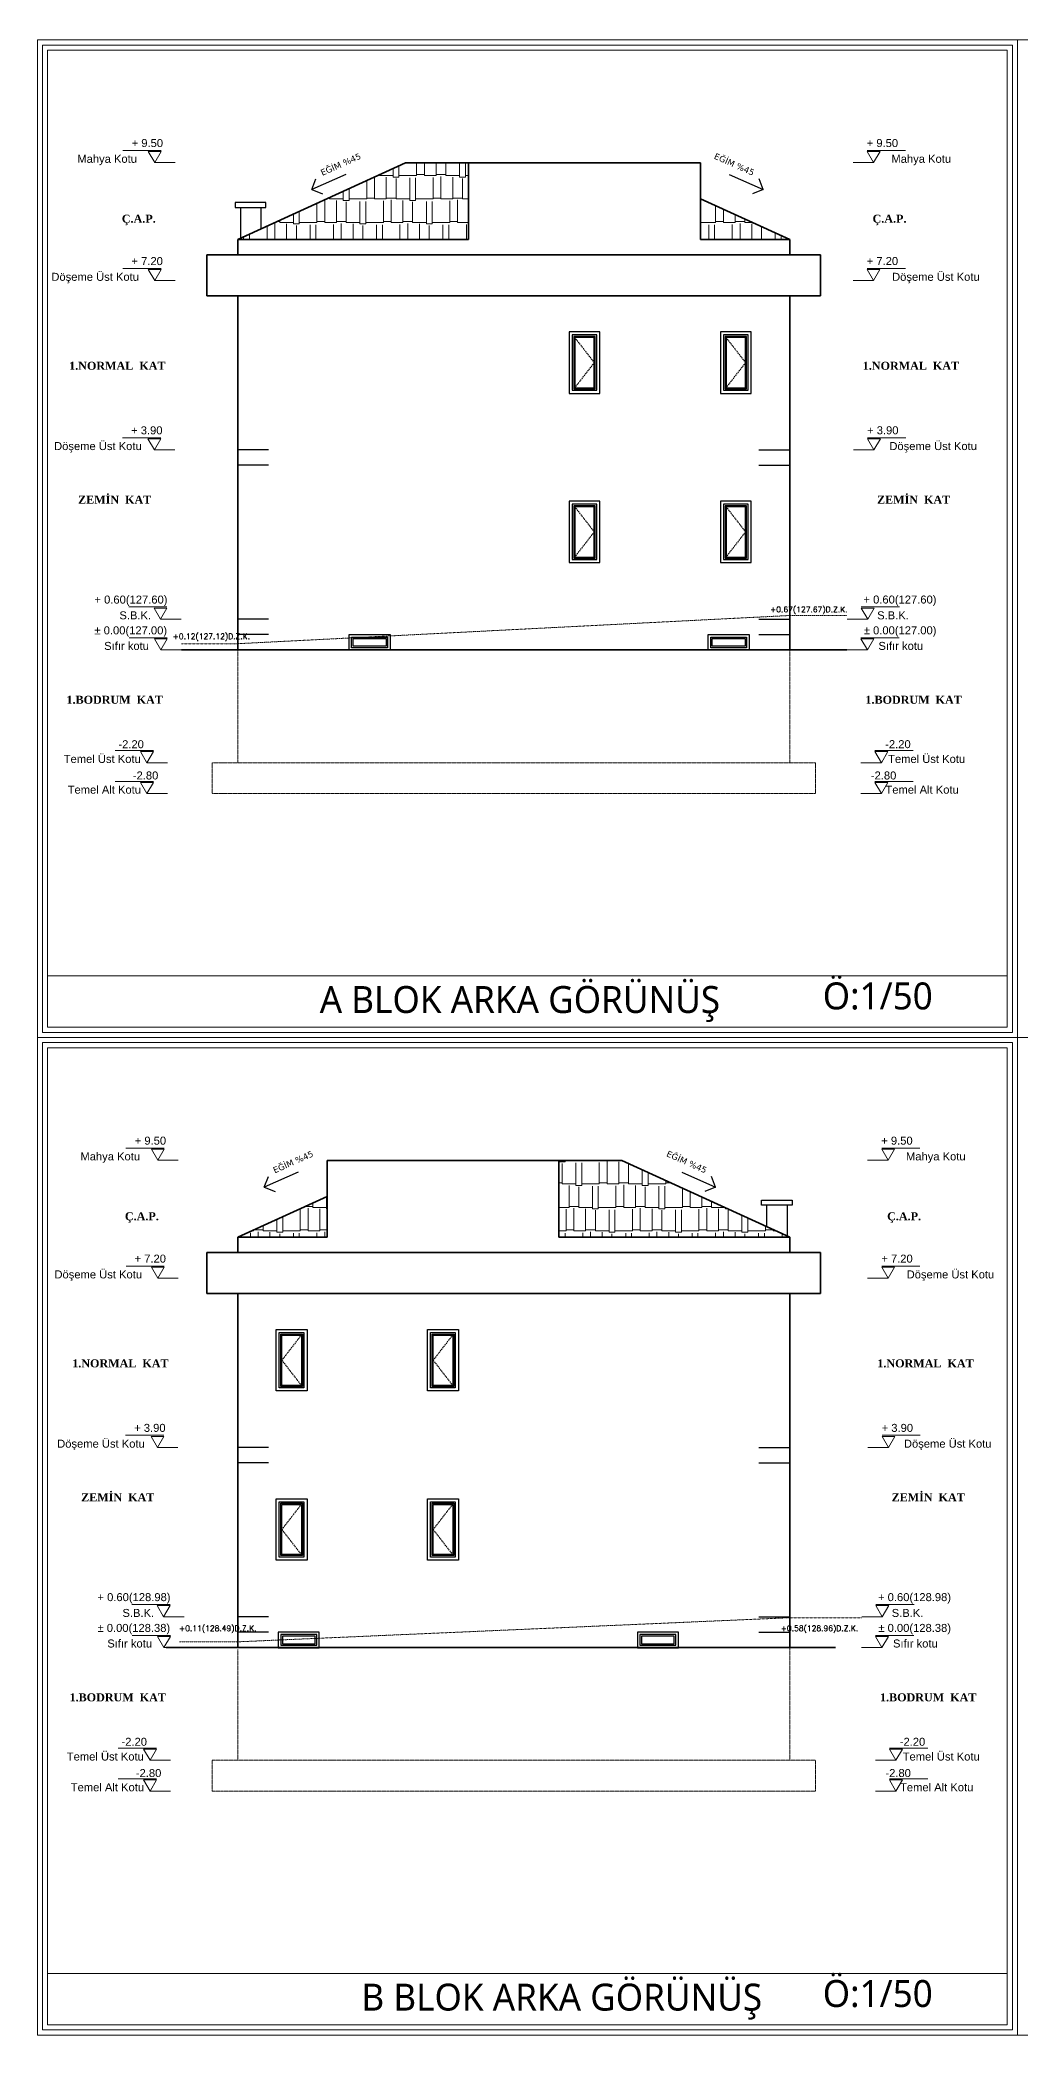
# Model space of a CAD drawing. Header units: millimetres. Extents: x 14753 to 45183, y 5640 to 19518.
# Drawn here: x 33676 to 35587, y 15623 to 19513 of the extents above; entities that cross this region are included whole.
import ezdxf

# ---------------------------------------------------------------- set-up
doc = ezdxf.new("R2010")
doc.units = ezdxf.units.MM
for name, pattern in [('ACAD_ISO02W100', [15, 12, -3]), ('DASHDOT2', [0.5, 0.25, -0.125, 0, -0.125]), ('DASHED2', [0.375, 0.25, -0.125]), ('HIDDEN', [0.375, 0.25, -0.125])]:
    doc.linetypes.add(name, pattern=pattern)
for name, color, linetype, lineweight in [('A Antet', 35, 'Continuous', 18), ('CERCEVE', 66, 'Continuous', 0), ('Görüneyen', 250, 'HIDDEN', 0), ('k görünüşön', 65, 'Continuous', 35), ('k ic olcu', 254, 'Continuous', 18), ('k kot', 31, 'Continuous', 20), ('k pencere', 4, 'Continuous', 25), ('k tarama', 252, 'Continuous', 9), ('kesiklii çizgi', 244, 'ACAD_ISO02W100', 5), ('YAZI', 1, 'Continuous', 0)]:
    doc.layers.add(name, color=color, linetype=linetype, lineweight=lineweight)
doc.layers.add('pencere', color=2, linetype='Continuous')
doc.layers.add('YAzı', color=7, linetype='Continuous')
doc.styles.add('OLCU', font='romans.shx')
doc.styles.get("Standard").update_dxf_attribs({"font": 'arial.ttf'})

# ---------------------------------------------------------------- blocks, each defined once
blk = doc.blocks.new('kot1')
for p, q in [((578801, 90015.5), (578761, 90015.5)), ((578788.5, 90039.1), (578863, 90039.1))]:
    blk.add_line(p, q)
blk.add_lwpolyline([(578813.5, 90037.1), (578788.5, 90037.1), (578801, 90015.5)], close=True)
blk = doc.blocks.new('H')
at = {"layer": 'YAZI', "xscale": -1}
for p in [(971405.6, 4462718.1), (971405.6, 4462488.2), (971404.9, 4462158.2), (971417, 4461828.2), (971417.6, 4461768.2), (971390.5, 4461548.2), (971390.5, 4461488.2)]:
    blk.add_blockref('kot1', p, dxfattribs=at)
at = {"layer": 'YAZI'}
for s, p in [('+ 9.50', (392559.6, 4552764, 574.2)), ('Mahya Kotu', (392453.7, 4552733.3, 574.2)), ('+ 7.20', (392559.3, 4552533.9, 574.2)), ('Döşeme Üst Kotu', (392403.1, 4552503.2, 574.2)), ('Döşeme Üst Kotu', (392408.4, 4552173.2, 574.2)), ('+ 3.90', (392558.6, 4552203.9, 574.2)), ('+ 0.60(127.60)', (392487.1, 4551873.9, 574.2)), ('S.B.K.', (392535.7, 4551843.2, 574.2)), ('± 0.00(127.00)', (392487.1, 4551813.9, 574.2)), ('Sıfır kotu', (392506.1, 4551783.6, 574.2)), ('Temel Üst Kotu', (392427.2, 4551563.2, 574.2)), ('-2.20', (392533.8, 4551591.9, 574.2)), ('-2.80', (392561.9, 4551531, 459.4)), ('Temel Alt Kotu', (392434.9, 4551503.3, 459.4))]:
    blk.add_text(s, height=15.6, dxfattribs=at).set_placement(p)
at = {"layer": 'YAZI', "char_height": 15.6, "width": 230.85, "attachment_point": 2}
for s, insert in [('{\\fTimes New Roman|b1|i0|c162|p18;Ç.A.P.}', (392573.5, 4552632.1, 0)), ('{\\fTimes New Roman|b1|i0|c162|p18;1.NORMAL  KAT}', (392531.7, 4552345.4, 0)), ('{\\fTimes New Roman|b1|i0|c162|p18;ZEMİN  KAT}', (392526.5, 4552084.3, 0)), ('{\\fTimes New Roman|b1|i0|c162|p18;1.BODRUM  KAT}', (392526.5, 4551694.2, 0))]:
    blk.add_mtext(s, dxfattribs=dict(at, insert=insert))
blk = doc.blocks.new('KOT11')
at = {"layer": 'YAZI'}
for p in [(-188397.4, 4462717.3), (-188397.5, 4462487.4), (-188396.8, 4462157.4), (-188408.9, 4461827.4), (-188409.5, 4461767.4), (-188382.3, 4461547.4), (-188382.3, 4461487.4)]:
    blk.add_blockref('kot1', p, dxfattribs=at)
for s, p in [('+ 9.50', (390390.1, 4552763.2, 574.2)), ('Mahya Kotu', (390438.3, 4552732.5, 574.2)), ('+ 7.20', (390390.2, 4552533.2, 574.2)), ('Döşeme Üst Kotu', (390439.6, 4552502.4, 574.2)), ('+ 3.90', (390390.9, 4552203.2, 574.2)), ('Döşeme Üst Kotu', (390434.3, 4552172.4, 574.2)), ('+ 0.60(127.60)', (390383.8, 4551873.2, 574.2)), ('S.B.K.', (390410.5, 4551842.4, 574.2)), ('± 0.00(127.00)', (390384.5, 4551813.2, 574.2)), ('Sıfır kotu', (390413, 4551782.8, 574.2)), ('-2.20', (390426.2, 4551591.2, 574.2)), ('Temel Üst Kotu', (390431.9, 4551562.4, 574.2)), ('-2.80', (390398.2, 4551530.2, 459.4)), ('Temel Alt Kotu', (390426.7, 4551502.5, 459.4))]:
    blk.add_text(s, height=15.6, dxfattribs=at).set_placement(p)
at = {"layer": 'YAZI', "char_height": 15.6, "width": 230.85, "attachment_point": 2}
for s, insert in [('{\\fTimes New Roman|b1|i0|c162|p18;Ç.A.P.}', (390434.6, 4552631.3, 0)), ('{\\fTimes New Roman|b1|i0|c162|p18;1.NORMAL  KAT}', (390476.4, 4552344.6, 0)), ('{\\fTimes New Roman|b1|i0|c162|p18;ZEMİN  KAT}', (390481.6, 4552083.5, 0)), ('{\\fTimes New Roman|b1|i0|c162|p18;1.BODRUM  KAT}', (390481.6, 4551693.4, 0))]:
    blk.add_mtext(s, dxfattribs=dict(at, insert=insert))
blk = doc.blocks.new('k4')
at = {"layer": 'YAZI', "xscale": -1}
for p in [(976925, 4460772.3), (976925.1, 4460542.4), (976924.4, 4460212.4), (976936.5, 4459882.4), (976937.1, 4459822.4), (976909.9, 4459602.4), (976909.9, 4459542.4)]:
    blk.add_blockref('kot1', p, dxfattribs=at)
at = {"layer": 'YAZI'}
for s, p in [('+ 9.50', (398079.1, 4550818.2, 574.2)), ('Mahya Kotu', (397973.2, 4550787.5, 574.2)), ('+ 7.20', (398078.8, 4550588.2, 574.2)), ('Döşeme Üst Kotu', (397922.6, 4550557.4, 574.2)), ('+ 3.90', (398078.1, 4550258.2, 574.2)), ('Döşeme Üst Kotu', (397927.9, 4550227.4, 574.2)), ('+ 0.60(128.98)', (398006.5, 4549928.2, 574.2)), ('S.B.K.', (398055.2, 4549897.4, 574.2)), ('± 0.00(128.38)', (398006.6, 4549868.2, 574.2)), ('Sıfır kotu', (398025.6, 4549837.8, 574.2)), ('Temel Üst Kotu', (397946.7, 4549617.4, 574.2)), ('-2.20', (398053.3, 4549646.2, 574.2)), ('-2.80', (398081.3, 4549585.2, 459.4)), ('Temel Alt Kotu', (397954.4, 4549557.5, 459.4))]:
    blk.add_text(s, height=15.6, dxfattribs=at).set_placement(p)
at = {"layer": 'YAZI', "char_height": 15.6, "width": 230.85, "attachment_point": 2}
for s, insert in [('{\\fTimes New Roman|b1|i0|c162|p18;Ç.A.P.}', (398093, 4550686.3, 0)), ('{\\fTimes New Roman|b1|i0|c162|p18;1.NORMAL  KAT}', (398051.2, 4550399.6, 0)), ('{\\fTimes New Roman|b1|i0|c162|p18;ZEMİN  KAT}', (398046, 4550138.5, 0)), ('{\\fTimes New Roman|b1|i0|c162|p18;1.BODRUM  KAT}', (398046, 4549748.4, 0))]:
    blk.add_mtext(s, dxfattribs=dict(at, insert=insert))
blk = doc.blocks.new('k3')
at = {"layer": 'YAZI'}
for p in [(-179475, 4460772.3), (-179475.1, 4460542.4), (-179474.4, 4460212.4), (-179486.5, 4459882.4), (-179487.1, 4459822.4), (-179459.9, 4459602.4), (-179459.9, 4459542.4)]:
    blk.add_blockref('kot1', p, dxfattribs=at)
for s, p in [('+ 9.50', (399312.5, 4550818.2, 574.2)), ('Mahya Kotu', (399360.7, 4550787.5, 574.2)), ('+ 7.20', (399312.6, 4550588.2, 574.2)), ('Döşeme Üst Kotu', (399362, 4550557.4, 574.2)), ('+ 3.90', (399313.3, 4550258.2, 574.2)), ('Döşeme Üst Kotu', (399356.7, 4550227.4, 574.2)), ('+ 0.60(128.98)', (399306.2, 4549928.2, 574.2)), ('S.B.K.', (399332.9, 4549897.4, 574.2)), ('± 0.00(128.38)', (399306.9, 4549868.2, 574.2)), ('Sıfır kotu', (399335.4, 4549837.8, 574.2)), ('-2.20', (399348.6, 4549646.2, 574.2)), ('Temel Üst Kotu', (399354.3, 4549617.4, 574.2)), ('-2.80', (399320.6, 4549585.2, 459.4)), ('Temel Alt Kotu', (399349.1, 4549557.5, 459.4))]:
    blk.add_text(s, height=15.6, dxfattribs=at).set_placement(p)
at = {"layer": 'YAZI', "char_height": 15.6, "width": 230.85, "attachment_point": 2}
for s, insert in [('{\\fTimes New Roman|b1|i0|c162|p18;Ç.A.P.}', (399357, 4550686.3, 0)), ('{\\fTimes New Roman|b1|i0|c162|p18;1.NORMAL  KAT}', (399398.8, 4550399.6, 0)), ('{\\fTimes New Roman|b1|i0|c162|p18;ZEMİN  KAT}', (399404, 4550138.5, 0)), ('{\\fTimes New Roman|b1|i0|c162|p18;1.BODRUM  KAT}', (399404, 4549748.4, 0))]:
    blk.add_mtext(s, dxfattribs=dict(at, insert=insert))

msp = doc.modelspace()

# ---------------------------------------------------------------- hatches: boundary and pattern name
at = {"layer": 'k tarama'}
h = msp.add_hatch(dxfattribs=at)
h.set_pattern_fill('AR-RSHKE', color=256, scale=0.15)
h.paths.add_polyline_path([(34963.5, 19202.9), (34963.5, 19123.4), (35137.5, 19123.4)])
h.paths.add_polyline_path([(34511.5, 19123.4), (34511.5, 19272.8), (34388.5, 19272.8), (34061.5, 19123.4)])
h = msp.add_hatch(dxfattribs=at)
h.set_pattern_fill('AR-RSHKE', color=256, scale=0.15)
h.paths.add_polyline_path([(34235.5, 17257.9), (34061.5, 17178.4), (34235.5, 17178.4)])
h.paths.add_polyline_path([(34687.5, 17327.8), (34687.5, 17178.4), (35137.5, 17178.4), (34810.5, 17327.8)])

# ---------------------------------------------------------------- linework, layer by layer
at = {"layer": 'CERCEVE'}
for p, q in [((33690.8, 17687.6), (35561.7, 17687.6)), ((33690.8, 15742.6), (35561.7, 15742.6))]:
    msp.add_line(p, q, dxfattribs=at)
for points in [[(33670.8, 17567.6), (35581.7, 17567.6), (35581.7, 19512.6), (33670.8, 19512.6)], [(33680.8, 17577.6), (35571.7, 17577.6), (35571.7, 19502.6), (33680.8, 19502.6)], [(33690.8, 17587.6), (35561.7, 17587.6), (35561.7, 19492.6), (33690.8, 19492.6)], [(35581.7, 17567.6), (37322.1, 17567.6), (37322.1, 19512.6), (35581.7, 19512.6)], [(33670.8, 15622.6), (35581.7, 15622.6), (35581.7, 17567.6), (33670.8, 17567.6)], [(33680.8, 15632.6), (35571.7, 15632.6), (35571.7, 17557.6), (33680.8, 17557.6)], [(33690.8, 15642.6), (35561.7, 15642.6), (35561.7, 17547.6), (33690.8, 17547.6)], [(35581.7, 15622.6), (37322.1, 15622.6), (37322.1, 17567.6), (35581.7, 17567.6)]]:
    msp.add_lwpolyline(points, close=True, dxfattribs=at)
at = {"layer": 'Görüneyen', "ltscale": 10}
for p, q in [((34718.5, 18932.4), (34756.5, 18883.4)), ((35013.5, 18932.4), (35051.5, 18883.4)), ((34756.5, 18883.4), (34718.5, 18834.4)), ((35051.5, 18883.4), (35013.5, 18834.4)), ((34121.5, 18713.4), (34061.5, 18713.4)), ((35077.5, 18713.4), (35137.5, 18713.4)), ((35077.5, 18713.4), (35137.5, 18713.4)), ((34121.5, 18683.4), (34061.5, 18683.4)), ((35077.5, 18683.4), (35137.5, 18683.4)), ((35077.5, 18683.4), (35137.5, 18683.4)), ((34718.5, 18602.4), (34756.5, 18553.4)), ((35013.5, 18602.4), (35051.5, 18553.4)), ((34756.5, 18553.4), (34718.5, 18504.4)), ((35051.5, 18553.4), (35013.5, 18504.4)), ((34121.5, 18383.4), (34061.5, 18383.4)), ((35077.5, 18383.4), (35137.5, 18383.4)), ((35077.5, 18383.4), (35137.5, 18383.4)), ((34121.5, 18353.4), (34061.5, 18353.4)), ((35077.5, 18353.4), (35137.5, 18353.4)), ((35077.5, 18353.4), (35137.5, 18353.4)), ((34185.5, 16987.4), (34147.5, 16938.4)), ((34480.5, 16987.4), (34442.5, 16938.4)), ((34147.5, 16938.4), (34185.5, 16889.4)), ((34442.5, 16938.4), (34480.5, 16889.4)), ((34121.5, 16768.4), (34061.5, 16768.4)), ((34121.5, 16768.4), (34061.5, 16768.4)), ((35077.5, 16768.4), (35137.5, 16768.4)), ((34121.5, 16738.4), (34061.5, 16738.4)), ((34121.5, 16738.4), (34061.5, 16738.4)), ((35077.5, 16738.4), (35137.5, 16738.4)), ((34185.5, 16657.4), (34147.5, 16608.4)), ((34480.5, 16657.4), (34442.5, 16608.4)), ((34147.5, 16608.4), (34185.5, 16559.4)), ((34442.5, 16608.4), (34480.5, 16559.4)), ((34121.5, 16438.4), (34061.5, 16438.4)), ((34121.5, 16438.4), (34061.5, 16438.4)), ((35077.5, 16438.4), (35137.5, 16438.4)), ((34121.5, 16408.4), (34061.5, 16408.4)), ((34121.5, 16408.4), (34061.5, 16408.4)), ((35077.5, 16408.4), (35137.5, 16408.4))]:
    msp.add_line(p, q, dxfattribs=at)
at = {"layer": 'k görünüşön'}
for p, q in [((34388.5, 19272.8), (34061.5, 19123.4)), ((34810.5, 19272.8), (34388.5, 19272.8)), ((34963.5, 19272.8), (34511.5, 19272.8)), ((34511.5, 19272.8), (34511.5, 19123.4)), ((34963.5, 19123.4), (34963.5, 19272.8)), ((34963.5, 19202.9), (35137.5, 19123.4)), ((34061.5, 19093.4), (34061.5, 19123.4)), ((34511.5, 19123.4), (34061.5, 19123.4)), ((35137.5, 19123.4), (34963.5, 19123.4)), ((35137.5, 19093.4), (35137.5, 19123.4)), ((35197.5, 19093.4), (34001.5, 19093.4)), ((34001.5, 19013.4), (34001.5, 19093.4)), ((35197.5, 19013.4), (35197.5, 19093.4)), ((35197.5, 19013.4), (34001.5, 19013.4)), ((34061.5, 18323.4), (34061.5, 19013.4)), ((35137.5, 18323.4), (35137.5, 19013.4)), ((33951.6, 18323.4), (35249, 18323.4)), ((34687.5, 17327.8), (34235.5, 17327.8)), ((34235.5, 17327.8), (34235.5, 17178.4)), ((34388.5, 17327.8), (34810.5, 17327.8)), ((34687.5, 17178.4), (34687.5, 17327.8)), ((34810.5, 17327.8), (35137.5, 17178.4)), ((34235.5, 17257.9), (34061.5, 17178.4)), ((34061.5, 17148.4), (34061.5, 17178.4)), ((34061.5, 17178.4), (34235.5, 17178.4)), ((34687.5, 17178.4), (35137.5, 17178.4)), ((35137.5, 17148.4), (35137.5, 17178.4)), ((34001.5, 17148.4), (35197.5, 17148.4)), ((34001.5, 17068.4), (34001.5, 17148.4)), ((35197.5, 17068.4), (35197.5, 17148.4)), ((34001.5, 17068.4), (35197.5, 17068.4)), ((34061.5, 16378.4), (34061.5, 17068.4)), ((35137.5, 16378.4), (35137.5, 17068.4)), ((35226.9, 16378.4), (33921.6, 16378.4))]:
    msp.add_line(p, q, dxfattribs=at)
at = {"layer": 'k pencere'}
for p, q in [((34272.1, 19250.2), (34205.9, 19220.8)), ((34205.9, 19220.8), (34213.9, 19241.9)), ((34205.9, 19220.8), (34227, 19212.5)), ((35019.7, 19250.2), (35085.8, 19220.8)), ((35085.8, 19220.8), (35064.8, 19212.5)), ((35085.8, 19220.8), (35077.9, 19241.9)), ((34066.5, 19185.7), (34066.5, 19125.7)), ((34106.5, 19185.7), (34106.5, 19143.9)), ((34179.3, 17305.2), (34113.2, 17275.8)), ((34113.2, 17275.8), (34121.1, 17296.9)), ((34113.2, 17275.8), (34134.2, 17267.5)), ((34926.9, 17305.2), (34993.1, 17275.8)), ((34993.1, 17275.8), (34972, 17267.5)), ((34993.1, 17275.8), (34985.1, 17296.9)), ((35092.5, 17240.7), (35092.5, 17199)), ((35132.5, 17240.7), (35132.5, 17180.7))]:
    msp.add_line(p, q, dxfattribs=at)
at = {"layer": 'k pencere', "ltscale": 1.5}
for p, q in [((34121.5, 18713.4), (34061.5, 18713.4)), ((35077.5, 18713.4), (35137.5, 18713.4)), ((34121.5, 18683.4), (34061.5, 18683.4)), ((35077.5, 18683.4), (35137.5, 18683.4)), ((34121.5, 18383.4), (34061.5, 18383.4)), ((35077.5, 18383.4), (35137.5, 18383.4)), ((34121.5, 18353.4), (34061.5, 18353.4)), ((35077.5, 18353.4), (35137.5, 18353.4)), ((34121.5, 16768.4), (34061.5, 16768.4)), ((35077.5, 16768.4), (35137.5, 16768.4)), ((34121.5, 16738.4), (34061.5, 16738.4)), ((35077.5, 16738.4), (35137.5, 16738.4)), ((34121.5, 16438.4), (34061.5, 16438.4)), ((35077.5, 16438.4), (35137.5, 16438.4)), ((34121.5, 16408.4), (34061.5, 16408.4)), ((35077.5, 16408.4), (35137.5, 16408.4))]:
    msp.add_line(p, q, dxfattribs=at)
at = {"layer": 'k pencere'}
for points in [[(34056.5, 19185.7), (34116.5, 19185.7), (34116.5, 19195.7), (34056.5, 19195.7)], [(35142.5, 17240.7), (35082.5, 17240.7), (35082.5, 17250.7), (35142.5, 17250.7)]]:
    msp.add_lwpolyline(points, close=True, dxfattribs=at)
at = {"layer": 'kesiklii çizgi', "color": 4, "linetype": 'DASHED2'}
for p, q in [((34061.5, 18103.4), (34061.5, 18323.4)), ((35137.5, 18103.4), (35137.5, 18323.4)), ((35187.5, 18103.4), (34011.5, 18103.4)), ((34011.5, 18043.4), (34011.5, 18103.4)), ((35187.5, 18043.4), (35187.5, 18103.4)), ((35187.5, 18043.4), (34011.5, 18043.4)), ((35137.5, 16158.4), (35137.5, 16378.4)), ((34061.5, 16158.4), (34061.5, 16374.7)), ((34011.5, 16158.4), (35187.5, 16158.4)), ((34011.5, 16098.4), (34011.5, 16158.4)), ((35187.5, 16098.4), (35187.5, 16158.4)), ((34011.5, 16098.4), (35187.5, 16098.4))]:
    msp.add_line(p, q, dxfattribs=at)
at = {"layer": 'kesiklii çizgi', "color": 251, "linetype": 'DASHDOT2'}
msp.add_lwpolyline([(35249, 18390.4), (35137.5, 18390.4), (34061.5, 18335.4), (33951.6, 18335.4)], dxfattribs=at)
at = {"layer": 'kesiklii çizgi', "color": 4, "linetype": 'DASHDOT2'}
msp.add_lwpolyline([(33947.6, 16389.4), (34061.5, 16389.4), (35137.5, 16436.4), (35277.4, 16436.4)], dxfattribs=at)
at = {"layer": 'pencere', "color": 128, "true_color": 0x004d39}
for points in [[(34707.5, 18823.4), (34767.5, 18823.4), (34767.5, 18943.4), (34707.5, 18943.4)], [(34713.5, 18829.4), (34761.5, 18829.4), (34761.5, 18937.4), (34713.5, 18937.4)], [(34716.5, 18832.4), (34758.5, 18832.4), (34758.5, 18934.4), (34716.5, 18934.4)], [(34718.5, 18834.4), (34756.5, 18834.4), (34756.5, 18932.4), (34718.5, 18932.4)], [(35002.5, 18823.4), (35062.5, 18823.4), (35062.5, 18943.4), (35002.5, 18943.4)], [(35008.5, 18829.4), (35056.5, 18829.4), (35056.5, 18937.4), (35008.5, 18937.4)], [(35011.5, 18832.4), (35053.5, 18832.4), (35053.5, 18934.4), (35011.5, 18934.4)], [(35013.5, 18834.4), (35051.5, 18834.4), (35051.5, 18932.4), (35013.5, 18932.4)], [(34707.5, 18493.4), (34767.5, 18493.4), (34767.5, 18613.4), (34707.5, 18613.4)], [(34713.5, 18499.4), (34761.5, 18499.4), (34761.5, 18607.4), (34713.5, 18607.4)], [(34716.5, 18502.4), (34758.5, 18502.4), (34758.5, 18604.4), (34716.5, 18604.4)], [(34718.5, 18504.4), (34756.5, 18504.4), (34756.5, 18602.4), (34718.5, 18602.4)], [(35002.5, 18493.4), (35062.5, 18493.4), (35062.5, 18613.4), (35002.5, 18613.4)], [(35008.5, 18499.4), (35056.5, 18499.4), (35056.5, 18607.4), (35008.5, 18607.4)], [(35011.5, 18502.4), (35053.5, 18502.4), (35053.5, 18604.4), (35011.5, 18604.4)], [(35013.5, 18504.4), (35051.5, 18504.4), (35051.5, 18602.4), (35013.5, 18602.4)], [(34358.5, 18322.6), (34278.5, 18322.6), (34278.5, 18353.4), (34358.5, 18353.4)], [(34353.5, 18327.6), (34283.5, 18327.6), (34283.5, 18348.4), (34353.5, 18348.4)], [(34350.5, 18330.6), (34286.5, 18330.6), (34286.5, 18345.4), (34350.5, 18345.4)], [(35058.5, 18322.6), (34978.5, 18322.6), (34978.5, 18353.4), (35058.5, 18353.4)], [(35053.5, 18327.6), (34983.5, 18327.6), (34983.5, 18348.4), (35053.5, 18348.4)], [(35050.5, 18330.6), (34986.5, 18330.6), (34986.5, 18345.4), (35050.5, 18345.4)], [(34196.5, 16878.4), (34136.5, 16878.4), (34136.5, 16998.4), (34196.5, 16998.4)], [(34190.5, 16884.4), (34142.5, 16884.4), (34142.5, 16992.4), (34190.5, 16992.4)], [(34187.5, 16887.4), (34145.5, 16887.4), (34145.5, 16989.4), (34187.5, 16989.4)], [(34185.5, 16889.4), (34147.5, 16889.4), (34147.5, 16987.4), (34185.5, 16987.4)], [(34491.5, 16878.4), (34431.5, 16878.4), (34431.5, 16998.4), (34491.5, 16998.4)], [(34485.5, 16884.4), (34437.5, 16884.4), (34437.5, 16992.4), (34485.5, 16992.4)], [(34482.5, 16887.4), (34440.5, 16887.4), (34440.5, 16989.4), (34482.5, 16989.4)], [(34480.5, 16889.4), (34442.5, 16889.4), (34442.5, 16987.4), (34480.5, 16987.4)], [(34196.5, 16548.4), (34136.5, 16548.4), (34136.5, 16668.4), (34196.5, 16668.4)], [(34190.5, 16554.4), (34142.5, 16554.4), (34142.5, 16662.4), (34190.5, 16662.4)], [(34187.5, 16557.4), (34145.5, 16557.4), (34145.5, 16659.4), (34187.5, 16659.4)], [(34185.5, 16559.4), (34147.5, 16559.4), (34147.5, 16657.4), (34185.5, 16657.4)], [(34491.5, 16548.4), (34431.5, 16548.4), (34431.5, 16668.4), (34491.5, 16668.4)], [(34485.5, 16554.4), (34437.5, 16554.4), (34437.5, 16662.4), (34485.5, 16662.4)], [(34482.5, 16557.4), (34440.5, 16557.4), (34440.5, 16659.4), (34482.5, 16659.4)], [(34480.5, 16559.4), (34442.5, 16559.4), (34442.5, 16657.4), (34480.5, 16657.4)], [(34140.5, 16377.6), (34220.5, 16377.6), (34220.5, 16408.4), (34140.5, 16408.4)], [(34145.5, 16382.6), (34215.5, 16382.6), (34215.5, 16403.4), (34145.5, 16403.4)], [(34148.5, 16385.6), (34212.5, 16385.6), (34212.5, 16400.4), (34148.5, 16400.4)], [(34840.5, 16377.6), (34920.5, 16377.6), (34920.5, 16408.4), (34840.5, 16408.4)], [(34845.5, 16382.6), (34915.5, 16382.6), (34915.5, 16403.4), (34845.5, 16403.4)], [(34848.5, 16385.6), (34912.5, 16385.6), (34912.5, 16400.4), (34848.5, 16400.4)]]:
    msp.add_lwpolyline(points, close=True, dxfattribs=at)

# ---------------------------------------------------------------- block references
at = {"layer": 'k ic olcu'}
for name, p in [('H', (-358705, -4533460.3)), ('KOT11', (-355102.5, -4533459.5)), ('k4', (-364218.5, -4533459.5)), ('k3', (-363996.5, -4533459.5))]:
    msp.add_blockref(name, p, dxfattribs=at)

# ---------------------------------------------------------------- texts
at = {"layer": 'A Antet', "color": 53, "char_height": 52.5, "attachment_point": 1}
for s, width, gutter_width, insert in [('{\\fSegoe UI|b0|i0|c162|p34;A BLOK ARKA GÖRÜNÜŞ}', 1034.775, 12.5, (34221.3, 17667.9, -574.2)), ('{\\fSegoe UI|b0|i0|c162|p34;Ö:1/50}', 247.734, 9.38, (35201.9, 17674.9, -574.2)), ('{\\fSegoe UI|b0|i0|c162|p34;B BLOK ARKA GÖRÜNÜŞ}', 1034.775, 12.5, (34302.5, 15722.9, -574.2)), ('{\\fSegoe UI|b0|i0|c162|p34;Ö:1/50}', 247.734, 9.38, (35201.9, 15729.9, -574.2))]:
    msp.add_mtext_dynamic_manual_height_columns(s, width=width, gutter_width=gutter_width, heights=[0], dxfattribs=dict(at, insert=insert))
at = {"layer": 'k kot', "style": 'OLCU'}
for s, p in [('+0.67(127.67)D.Z.K.', (35099.3, 18396.8)), ('+0.12(127.12)D.Z.K.', (33934.6, 18344.2)), ('+0.11(128.49)D.Z.K.', (33947, 16410.3)), ('+0.58(128.96)D.Z.K.', (35120.1, 16410.3))]:
    msp.add_text(s, height=10.8, dxfattribs=at).set_placement(p)
at = {"layer": 'YAzı', "char_height": 12}
for insert, attachment_point, rotation in [((34303.2, 19281.4), 9, 23.9625), ((34988.6, 19281.4), 7, 336.0375), ((34210.4, 17336.4), 9, 23.9625), ((34895.8, 17336.4), 7, 336.0375)]:
    msp.add_mtext_dynamic_manual_height_columns('{\\fVerdana|b0|i0|c162|p34;EĞİM %45}', width=153.763, gutter_width=12.5, heights=[0], dxfattribs=dict(at, insert=insert, attachment_point=attachment_point, rotation=rotation))

doc.saveas('drawing.dxf')
